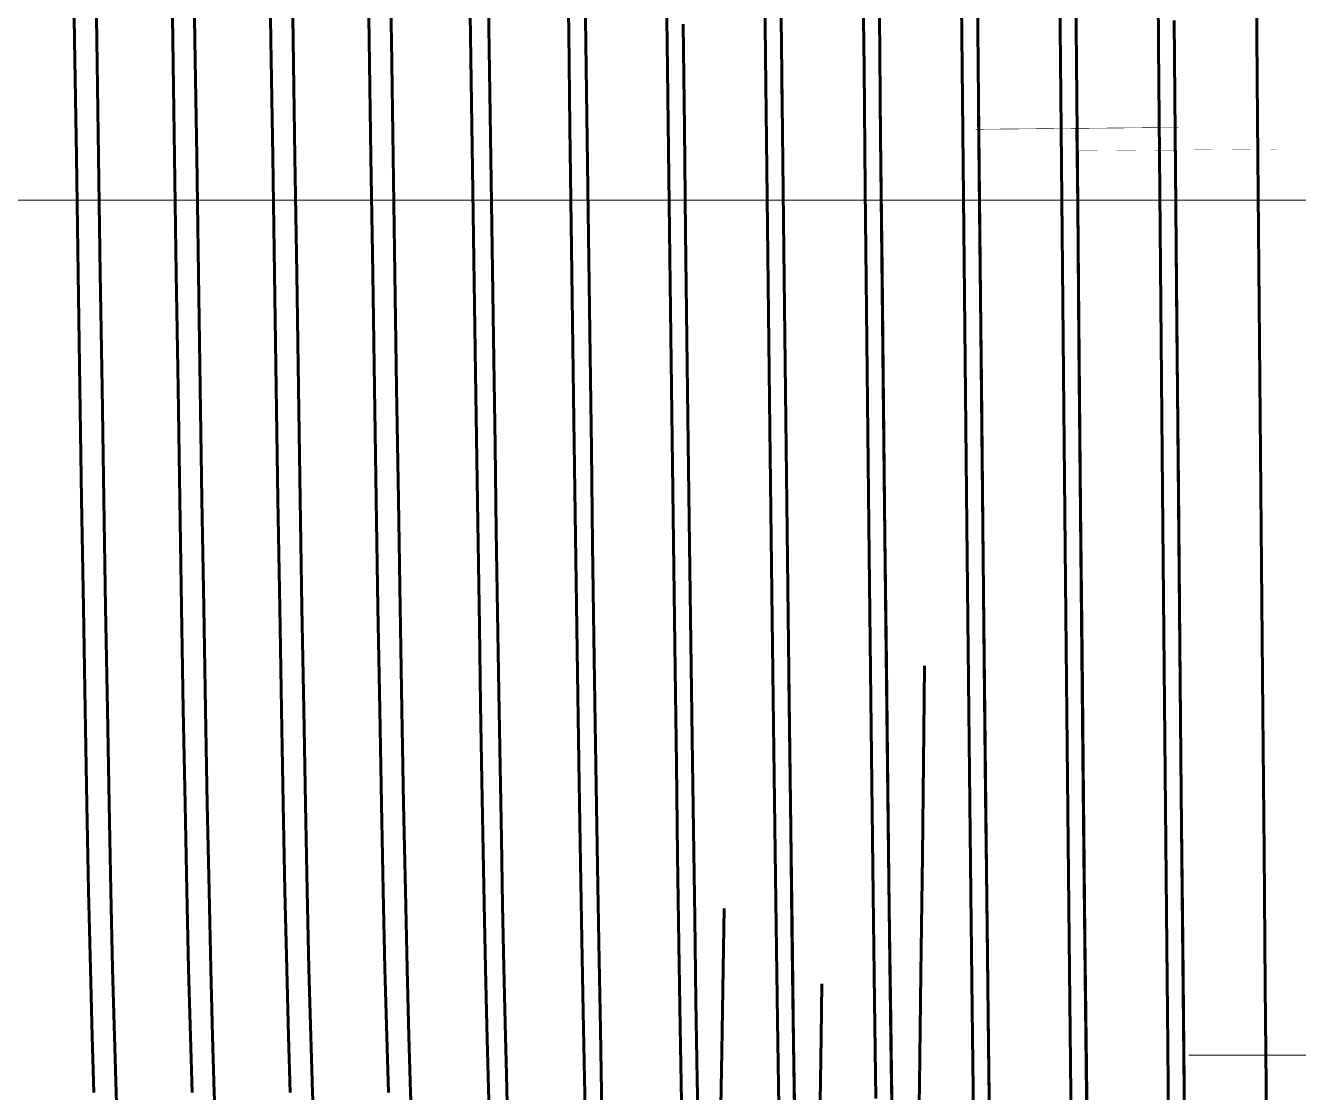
# Model space of a CAD drawing. Header units: millimetres. Extents: x 0 to 1680, y 0 to 594.
# Drawn here: x 55.865 to 59.633, y 502.569 to 505.728 of the extents above; entities that cross this region are included whole.
import ezdxf

# ---------------------------------------------------------------- set-up
doc = ezdxf.new("R2010")
doc.units = ezdxf.units.MM
doc.linetypes.add('K5LT_AXLED', pattern=[19.5, 15, -1.5, 1.5, -1.5])
doc.linetypes.add('K5LT_BASIC', pattern=[0])
doc.layers.add('Системный слой', color=7, linetype='Continuous')

# ---------------------------------------------------------------- blocks, each defined once
blk = doc.blocks.new('U176')
at = {"layer": 'Системный слой', "color": 5, "linetype": 'K5LT_BASIC', "lineweight": 60, "true_color": 0x0000ff}
for p, q in [((59.50768417162971, 505.9018389845842), (59.51165622157032, 505.4488742213625)), ((59.51165622157032, 505.4488742213625), (59.51548887698289, 505.0110271646074)), ((59.51548887698289, 505.0110271646074), (59.51934771937312, 504.5724193795231)), ((59.51934771937312, 504.5724193795231), (59.52329107072146, 504.1297980480122)), ((59.52329107072117, 504.1297980480122), (59.52726285579419, 503.6928057030084)), ((59.52726285579419, 503.6928057030084), (59.53109548034271, 503.282637426455)), ((59.53109548034271, 503.282637426455), (59.53495441435078, 502.8838808700104)), ((59.53495441435106, 502.8838808700104), (59.53889736761656, 502.4941064727316))]:
    blk.add_line(p, q, dxfattribs=at)
blk = doc.blocks.new('U177')
at = {"layer": 'Системный слой', "color": 5, "linetype": 'K5LT_BASIC', "lineweight": 60, "true_color": 0x0000ff}
for p, q in [((57.46905921401421, 505.9983460978538), (57.47300481740831, 505.7092014528753)), ((57.47300481740774, 505.7092014528753), (57.47682468994651, 505.4260678400096)), ((57.47682468994651, 505.4260678400087), (57.4806672202937, 505.1400623677998)), ((57.4806672202937, 505.140062367801), (57.48458672357228, 504.8489893648311)), ((57.48458672357253, 504.8489893648311), (57.4885319412324, 504.5590221526252)), ((57.48853194123211, 504.5590221526252), (57.49235149530713, 504.2829010189762)), ((57.49235149530713, 504.2829010189762), (57.49619468354038, 504.0118356948271)), ((57.49619468354038, 504.0118356948271), (57.50011521667491, 503.7440820716376)), ((57.50011521667466, 503.7440820716376), (57.50405991265325, 503.4856410164548)), ((57.50405991265296, 503.4856410164548), (57.50788275622745, 503.2475187438231)), ((57.5078827562277, 503.2475187438231), (57.5117263360579, 503.0219002396532)), ((57.5117263360579, 503.0219002396532), (57.51565029060046, 502.8076688690317)), ((57.51565029060046, 502.8076688690317), (57.51959632919051, 502.6100337856603)), ((57.51959632918997, 502.6100337856603), (57.52341762035655, 502.4372031885921))]:
    blk.add_line(p, q, dxfattribs=at)
blk = doc.blocks.new('U178')
at = {"layer": 'Системный слой', "color": 5, "linetype": 'K5LT_BASIC', "lineweight": 60, "true_color": 0x0000ff}
for p, q in [((57.76062522178972, 505.9824391562408), (57.76446905167185, 505.6755251892887)), ((57.76446905167185, 505.6755251892887), (57.76839298895047, 505.3592750698569)), ((57.76839298895018, 505.3592750698569), (57.77234078909839, 505.0402364766971)), ((57.77234078909868, 505.0402364766983), (57.77616136400218, 504.7328570885061)), ((57.77616136400218, 504.7328570885061), (57.78000541308828, 504.4272162941281)), ((57.78000541308802, 504.4272162941281), (57.78392659177507, 504.1211651136259)), ((57.78392659177507, 504.1211651136259), (57.78787392854619, 503.8214057987236)), ((57.78787392854673, 503.8214057987248), (57.79169486483224, 503.5410236781347)), ((57.79169486483195, 503.5410236781347), (57.79553936530181, 503.270798429048)), ((57.79553936530181, 503.2707984290469), (57.79946234491771, 503.0092167792388)), ((57.79946234491825, 503.0092167792388), (57.80340930326747, 502.7623692613543)), ((57.80340930326719, 502.7623692613543), (57.80723328177837, 502.5406737952726))]:
    blk.add_line(p, q, dxfattribs=at)
blk = doc.blocks.new('U179')
at = {"layer": 'Системный слой', "color": 5, "linetype": 'K5LT_BASIC', "lineweight": 60, "true_color": 0x0000ff}
for p, q in [((58.05204497744535, 505.9676356789507), (58.05586615926686, 505.6375744050235)), ((58.05586615926686, 505.6375744050235), (58.05971164671726, 505.3028656479914)), ((58.05971164671726, 505.3028656479914), (58.06363498807775, 504.9608718629042)), ((58.06363498807775, 504.9608718629042), (58.06758351770148, 504.6188010911881)), ((58.06758351770122, 504.6188010911881), (58.07140782110173, 504.2918579562411)), ((58.07140782110173, 504.2918579562411), (58.07525385080643, 503.9695635465796)), ((58.07525385080669, 503.9695635465796), (58.07907135904304, 503.6585351902934)), ((58.07907135904304, 503.6585351902922), (58.08290969130746, 503.356620920905)), ((58.08290969130746, 503.356620920905), (58.08682844120875, 503.0619992450056)), ((58.08682844120875, 503.0619992450065), (58.09077065525832, 502.7814648136455)), ((58.09077065525861, 502.7814648136455), (58.09459252045133, 502.5267012292575))]:
    blk.add_line(p, q, dxfattribs=at)
blk = doc.blocks.new('U180')
at = {"layer": 'Системный слой', "color": 5, "linetype": 'K5LT_BASIC', "lineweight": 60, "true_color": 0x0000ff}
for p, q in [((58.34330146518559, 505.9583928558766), (58.34714833113901, 505.6011368339002)), ((58.34714833113875, 505.6011368339002), (58.35096700779386, 505.2442203713081)), ((58.3509670077944, 505.2442203713069), (58.35480694274909, 504.8851759823629)), ((58.35480694274855, 504.885175982364), (58.3587270702609, 504.5213076703521)), ((58.3587270702609, 504.5213076703521), (58.36267179828909, 504.160396663744)), ((58.36267179828909, 504.160396663744), (58.36649389840321, 503.8181806080775)), ((58.36649389840321, 503.8181806080786), (58.37034011866035, 503.4837851119159)), ((58.37034011866061, 503.4837851119159), (58.37426420179497, 503.155104828913)), ((58.37426420179497, 503.155104828912), (58.37821495901505, 502.8396065600098)), ((58.37821495901505, 502.8396065600098), (58.3820375874401, 502.5510168556227))]:
    blk.add_line(p, q, dxfattribs=at)
blk = doc.blocks.new('U181')
at = {"layer": 'Системный слой', "color": 5, "linetype": 'K5LT_BASIC', "lineweight": 60, "true_color": 0x0000ff}
for p, q in [((58.63605727294589, 505.7932215256646), (58.63988062357311, 505.4122642894185)), ((58.63988062357282, 505.4122642894197), (58.64372747042498, 505.027849111282)), ((58.64372747042498, 505.027849111282), (58.64765311206727, 504.6370333493214)), ((58.64765311206727, 504.6370333493205), (58.65160541368576, 504.248144070252)), ((58.65160541368522, 504.2481440702509), (58.65542800596847, 503.8787675680171)), ((58.65542800596876, 503.8787675680171), (58.65927531708064, 503.5165991311762)), ((58.65927531708064, 503.5165991311762), (58.66320117586474, 503.159322471337)), ((58.66320117586446, 503.1593224713358), (58.66715274791821, 502.8149854134049)), ((58.66715274791795, 502.814985413406), (58.67097836257716, 502.4986272320655))]:
    blk.add_line(p, q, dxfattribs=at)
blk = doc.blocks.new('U182')
at = {"layer": 'Системный слой', "color": 5, "linetype": 'K5LT_BASIC', "lineweight": 60, "true_color": 0x0000ff}
for p, q in [((58.92669645615905, 505.8247489962237), (58.93052030876541, 505.4194166330815)), ((58.93052030876541, 505.4194166330815), (58.93436791996965, 505.0104077789701)), ((58.93436791996965, 505.0104077789701), (58.93829454391971, 504.5945900430042)), ((58.93829454391971, 504.5945900430052), (58.94224804836392, 504.180826800417)), ((58.94224804836367, 504.180826800417), (58.94607121973712, 503.7879147988738)), ((58.94607121973741, 503.7879147988738), (58.9499192553273, 503.4026769684942)), ((58.9499192553273, 503.4026769684942), (58.9538461614261, 503.0226491203259)), ((58.9538461614261, 503.0226491203259), (58.95779893531733, 502.6563960143726)), ((58.95779893531733, 502.6563960143715), (58.96162511724668, 502.3199889884149))]:
    blk.add_line(p, q, dxfattribs=at)
blk = doc.blocks.new('U183')
at = {"layer": 'Системный слой', "color": 5, "linetype": 'K5LT_BASIC', "lineweight": 60, "true_color": 0x0000ff}
for p, q in [((59.2151966403332, 506.0956330989538), (59.21902013940934, 505.667908064629)), ((59.21902013940934, 505.66790806463), (59.22286875235304, 505.2346462337928)), ((59.22286875235304, 505.2346462337916), (59.22679613994359, 504.7924495604384)), ((59.22679613994359, 504.7924495604384), (59.23074999339067, 504.3506732908031)), ((59.23074999339067, 504.3506732908043), (59.23457610815376, 503.9293559775504)), ((59.23457610815376, 503.9293559775504), (59.23842527634505, 503.5145423181166)), ((59.23842527634505, 503.5145423181157), (59.24235601527232, 503.1034909948496)), ((59.24235601527261, 503.1034909948496), (59.24631093023316, 502.7054224835608)), ((59.24631093023316, 502.7054224835608), (59.25013718779718, 502.3381646773196))]:
    blk.add_line(p, q, dxfattribs=at)
blk = doc.blocks.new('U185')
at = {"layer": 'Системный слой', "color": 5, "linetype": 'K5LT_BASIC', "lineweight": 60, "true_color": 0x0000ff}
for p, q in [((57.2360447254531, 505.7866219605498), (57.23979118749673, 505.5286419844449)), ((57.23979118749673, 505.5286419844449), (57.2435330155059, 505.2690528095893)), ((57.2435330155059, 505.2690528095893), (57.24737804618516, 505.0022179159384)), ((57.24737804618516, 505.0022179159384), (57.2512182989968, 504.7374604651927)), ((57.2512182989968, 504.7374604651927), (57.25496421682081, 504.4827409730578)), ((57.25496421682081, 504.4827409730578), (57.25873207719803, 504.2318462576231)), ((57.25873207719803, 504.2318462576231), (57.26246912006872, 503.9899190704855)), ((57.26246912006872, 503.9899190704855), (57.26622865634789, 503.7552822842772)), ((57.26622865634789, 503.7552822842772), (57.26995733915254, 503.532707751621)), ((57.26995733915308, 503.532707751621), (57.27370817384244, 503.3206715982292)), ((57.27370817384244, 503.3206715982292), (57.27742902336593, 503.1234428947262)), ((57.27742902336567, 503.1234428947262), (57.28117077234509, 502.9396837045174)), ((57.28117077234481, 502.9396837045174), (57.28488375574796, 502.7730700402067)), ((57.28488375574824, 502.7730700402067), (57.28861678134734, 502.6224573743443)), ((57.28861678134734, 502.6224573743443), (57.29233397914385, 502.4904625935442))]:
    blk.add_line(p, q, dxfattribs=at)
blk = doc.blocks.new('U187')
at = {"layer": 'Системный слой', "color": 5, "linetype": 'K5LT_BASIC', "lineweight": 60, "true_color": 0x0000ff}
for p, q in [((57.8154356283664, 505.4236215320188), (57.8116330142492, 505.7315307759466)), ((57.81920878556457, 505.1169058140783), (57.8154356283664, 505.4236215320188)), ((57.82311227695871, 504.8005688679621), (57.819208785564, 505.1169058140783)), ((57.82698398935906, 504.4899826444537), (57.82311227695899, 504.8005688679621)), ((57.83077189972727, 504.1913373247564), (57.82698398935935, 504.4899826444537)), ((57.83453074341023, 503.902075765855), (57.83077189972673, 504.1913373247564)), ((57.83835927392181, 503.6167614911276), (57.83453074341023, 503.902075765855)), ((57.84215802601764, 503.3448845165651), (57.83835927392209, 503.6167614911276)), ((57.8459791419217, 503.084587944154), (57.84215802601764, 503.3448845165651)), ((57.84977074669177, 502.8411683713848), (57.84597914192145, 503.084587944154)), ((57.9327958090428, 503.1132156794911), (57.9301344942304, 502.9351784388782)), ((57.9301344942304, 502.9351784388782), (57.92620542247323, 502.6902051552192)), ((57.85369426850329, 502.6066381420283), (57.84977074669177, 502.8411683713848)), ((57.92620542247323, 502.6902051552192), (57.92240863484011, 502.4721857616796)), ((57.85758592286791, 502.3931859475376), (57.85369426850329, 502.6066381420271))]:
    blk.add_line(p, q, dxfattribs=at)
blk = doc.blocks.new('U188')
at = {"layer": 'Системный слой', "color": 5, "linetype": 'K5LT_BASIC', "lineweight": 60, "true_color": 0x0000ff}
for p, q in [((57.52495955114071, 505.6028980146812), (57.52118978190481, 505.8841197709721)), ((57.52875091992908, 505.3176165376599), (57.52495955114046, 505.6028980146812)), ((57.53251270616428, 505.0341051537923), (57.52875091992908, 505.3176165376599)), ((57.53629630106269, 504.7504237803173), (57.53251270616428, 505.0341051537935)), ((57.54005007132318, 504.4723455509302), (57.53629630106269, 504.7504237803162)), ((57.54393373797637, 504.1902260662898), (57.54005007132344, 504.4723455509302)), ((57.54778516305132, 503.9179970020189), (57.54393373797609, 504.1902260662898)), ((57.55155295075429, 503.6608957184635), (57.54778516305132, 503.9179970020189)), ((57.55529132721739, 503.4165037940129), (57.551552950754, 503.6608957184635)), ((57.55909421940586, 503.1805955045716), (57.55529132721767, 503.4165037940129)), ((57.56286731526114, 502.9607954680284), (57.55909421940558, 503.1805955045716)), ((57.56666213178386, 502.75560295435), (57.56286731526114, 502.9607954680296)), ((57.57042758584439, 502.5691816967055), (57.56666213178386, 502.75560295435)), ((57.57432332386134, 502.3956641687878), (57.57042758584439, 502.5691816967055))]:
    blk.add_line(p, q, dxfattribs=at)
blk = doc.blocks.new('U189')
at = {"layer": 'Системный слой', "color": 5, "linetype": 'K5LT_BASIC', "lineweight": 60, "true_color": 0x0000ff}
for p, q in [((58.129208015118, 503.4179551151731), (58.12449076103428, 503.7932139318009)), ((58.13399768682493, 503.0566635681976), (58.129208015118, 503.4179551151742)), ((58.1387873585324, 502.7190505954495), (58.13399768682493, 503.0566635681976)), ((58.22239710717975, 502.890713415796), (58.22021177755349, 502.7336739481748)), ((58.14357703023879, 502.4087608891732), (58.1387873585324, 502.7190505954495)), ((58.22021177755349, 502.7336739481748), (58.21542210584656, 502.4181177334494)), ((58.14836670194626, 502.1292192858455), (58.14357703023825, 502.4087608891732)), ((58.21542210584656, 502.4181177334494), (58.21063243413963, 502.1345532769883)), ((58.15315637365319, 501.8834627802921), (58.14836670194626, 502.1292192858455)), ((58.21063243413909, 502.1345532769883), (58.20584276243216, 501.8858969708974)), ((58.15794604536066, 501.6742344327599), (58.15315637365319, 501.8834627802933)), ((58.20584276243216, 501.8858969708974), (58.20105309072468, 501.6747835240433)), ((58.16273571706813, 501.5038376407829), (58.15794604536066, 501.6742344327599)), ((58.20105309072468, 501.6747835240433), (58.19626341901801, 501.5033388479767)), ((58.16752538877506, 501.3742062660565), (58.16273571706813, 501.5038376407829)), ((58.19626341901829, 501.5033388479756), (58.19147374731082, 501.3733576430222)), ((58.17231506048199, 501.2868140227686), (58.16752538877506, 501.3742062660565)), ((58.19147374731028, 501.3733576430222), (58.18668407560335, 501.2860953654324)), ((58.17710473218949, 501.2426941087906), (58.17231506048199, 501.2868140227674)), ((58.18668407560335, 501.2860953654324), (58.18189440389585, 501.2424271507964)), ((58.18189440389642, 501.2424271507964), (58.17710473218975, 501.2426941087906))]:
    blk.add_line(p, q, dxfattribs=at)
blk = doc.blocks.new('U190')
at = {"layer": 'Системный слой', "color": 5, "linetype": 'K5LT_BASIC', "lineweight": 60, "true_color": 0x0000ff}
for p, q in [((59.26924514102419, 505.2966894864317), (59.26528856851962, 505.7419632897615)), ((59.27311384709728, 504.8608984523173), (59.26924514102447, 505.2966894864317)), ((59.27695295028286, 504.431094901493), (59.27311384709699, 504.8608984523173)), ((59.28094096143423, 503.9906229432797), (59.27695295028315, 504.431094901493)), ((59.28489641964578, 503.5629426193873), (59.28094096143448, 503.9906229432797)), ((59.28876452554567, 503.1566422594883), (59.28489641964578, 503.5629426193873)), ((59.29260269049072, 502.7679436726471), (59.28876452554567, 503.1566422594894)), ((59.2965810312281, 502.3831741476233), (59.29260269049072, 502.7679436726471))]:
    blk.add_line(p, q, dxfattribs=at)
blk = doc.blocks.new('U191')
at = {"layer": 'Системный слой', "color": 5, "linetype": 'K5LT_BASIC', "lineweight": 60, "true_color": 0x0000ff}
for p, q in [((58.97560683358722, 505.6186107999363), (58.97161618032385, 506.039923505062)), ((58.97956504695603, 505.1979964285995), (58.97560683358722, 505.6186107999363)), ((58.98343504965931, 504.7870451087356), (58.97956504695603, 505.1979964285995)), ((58.98727535533371, 504.3824267343198), (58.98343504965931, 504.7870451087356)), ((58.99126433863739, 503.9684864439755), (58.98727535533371, 504.3824267343198)), ((58.99522075057419, 503.5673087804259), (58.99126433863739, 503.9684864439755)), ((58.9990894284544, 503.1869334609364), (58.99522075057394, 503.5673087804271)), ((59.00292810852741, 502.8237677263587), (58.9990894284544, 503.1869334609364)), ((59.00691770075727, 502.4641347503953), (59.00292810852741, 502.8237677263578))]:
    blk.add_line(p, q, dxfattribs=at)
blk = doc.blocks.new('U192')
at = {"layer": 'Системный слой', "color": 5, "linetype": 'K5LT_BASIC', "lineweight": 60, "true_color": 0x0000ff}
for p, q in [((58.6859278255927, 505.5072858095498), (58.68205670825455, 505.8923421125667)), ((58.68976892371165, 505.1234071530985), (58.6859278255927, 505.5072858095498)), ((58.69376036239564, 504.7254145278644), (58.68976892371165, 505.1234071530985)), ((58.6977190954959, 504.3345170542279), (58.69376036239564, 504.7254145278644)), ((58.70158946286926, 503.9587759933456), (58.6977190954959, 504.3345170542279)), ((58.70542988253101, 503.5948632085042), (58.70158946286926, 503.9587759933456)), ((58.70941990757208, 503.228911881575), (58.70542988253101, 503.5948632085042)), ((58.71337710928609, 502.8808336244392), (58.70941990757183, 503.228911881575)), ((58.71724633661478, 502.5573163229146), (58.71337710928609, 502.8808336244392))]:
    blk.add_line(p, q, dxfattribs=at)
blk = doc.blocks.new('U193')
at = {"layer": 'Системный слой', "color": 5, "linetype": 'K5LT_BASIC', "lineweight": 60, "true_color": 0x0000ff}
for p, q in [((58.39634846973229, 505.3989815634291), (58.39247748223286, 505.7601389706565)), ((58.40018909764885, 505.0395863070635), (58.39634846973203, 505.3989815634291)), ((58.40418280722179, 504.6674003221997), (58.4001890976491, 505.0395863070623)), ((58.40814341149462, 504.3025605564635), (58.4041828072215, 504.6674003222008)), ((58.4120153517807, 503.9525581362618), (58.40814341149462, 504.3025605564635)), ((58.41585706226149, 503.6142667008326), (58.4120153517807, 503.9525581362607)), ((58.4198486298298, 503.2747816565036), (58.41585706226178, 503.6142667008326)), ((58.42380719743005, 502.9526529448585), (58.41984862982952, 503.2747816565036)), ((58.42767735605966, 502.6540497845745), (58.42380719743031, 502.9526529448585)), ((58.4315172399748, 502.3758175340661), (58.42767735605992, 502.6540497845745))]:
    blk.add_line(p, q, dxfattribs=at)
blk = doc.blocks.new('U194')
at = {"layer": 'Системный слой', "color": 5, "linetype": 'K5LT_BASIC', "lineweight": 60, "true_color": 0x0000ff}
for p, q in [((58.10254937530817, 505.6715647274225), (58.09870914545863, 506.0028276042647)), ((58.10654385277365, 505.3239189481164), (58.10254937530817, 505.6715647274225)), ((58.11050482828949, 504.9786010058806), (58.10654385277311, 505.3239189481174)), ((58.11437698335476, 504.642898591406), (58.11050482828978, 504.9786010058806)), ((58.11821850751448, 504.3140279492811), (58.11437698335476, 504.6428985914072)), ((58.12221333036186, 503.9788933449763), (58.11821850751448, 504.31402794928)), ((58.12617471474212, 503.6559208233148), (58.12221333036157, 503.9788933449775)), ((58.13004720993968, 503.3515034489469), (58.1261747147424, 503.6559208233148)), ((58.13388915985914, 503.062666122956), (58.13004720993939, 503.3515034489469)), ((58.13788196641897, 502.7785954892854), (58.13388915985914, 503.062666122956)), ((58.14184145039425, 502.5151677785834), (58.13788196641926, 502.7785954892854))]:
    blk.add_line(p, q, dxfattribs=at)
blk = doc.blocks.new('U200')
at = {"layer": 'Системный слой', "color": 5, "linetype": 'K5LT_BASIC', "lineweight": 60, "true_color": 0x0000ff}
for p, q in [((56.0053732105568, 506.0233460269956), (56.01051368554971, 505.6844673007272)), ((56.01051368554971, 505.6844673007272), (56.01575267484239, 505.3390941550806)), ((56.01575267484267, 505.3390941550797), (56.02099166413535, 504.9937210094331)), ((56.02099166413507, 504.9937210094331), (56.02613213912798, 504.6548422831647)), ((56.02613213912855, 504.6548422831647), (56.03127261412172, 504.3245142302983)), ((56.03127261412146, 504.3245142302983), (56.03651160341414, 504.0049016572932)), ((56.03651160341386, 504.0049016572932), (56.04175059270653, 503.7021733262231)), ((56.04175059270682, 503.7021733262231), (56.04689106769973, 503.4218630143646)), ((56.04689106769973, 503.4218630143646), (56.05203154269265, 503.165511156978)), ((56.05203154269265, 503.165511156978), (56.05727053198532, 502.9349623464907)), ((56.05727053198561, 502.9349623464907), (56.06250952127829, 502.7348378886852)), ((56.062509521278, 502.7348378886852), (56.06764999627092, 502.5686148862806))]:
    blk.add_line(p, q, dxfattribs=at)
blk = doc.blocks.new('U201')
at = {"layer": 'Системный слой', "color": 5, "linetype": 'K5LT_BASIC', "lineweight": 60, "true_color": 0x0000ff}
for p, q in [((56.2959982105568, 506.0233460269956), (56.30113868554972, 505.6844673007272)), ((56.30113868554972, 505.6844673007272), (56.30637767484239, 505.3390941550806)), ((56.30637767484268, 505.3390941550797), (56.31161666413536, 504.9937210094331)), ((56.31161666413507, 504.9937210094331), (56.31675713912799, 504.6548422831647)), ((56.31675713912853, 504.6548422831647), (56.32189761412172, 504.3245142302983)), ((56.32189761412144, 504.3245142302983), (56.32713660341415, 504.0049016572932)), ((56.32713660341386, 504.0049016572932), (56.33237559270654, 503.7021733262231)), ((56.33237559270682, 503.7021733262231), (56.33751606769974, 503.4218630143646)), ((56.33751606769974, 503.4218630143646), (56.34265654269265, 503.165511156978)), ((56.34265654269265, 503.165511156978), (56.34789553198533, 502.9349623464907)), ((56.34789553198561, 502.9349623464907), (56.35313452127829, 502.7348378886852)), ((56.35313452127801, 502.7348378886852), (56.35827499627092, 502.5686148862806))]:
    blk.add_line(p, q, dxfattribs=at)
blk = doc.blocks.new('U202')
at = {"layer": 'Системный слой', "color": 5, "linetype": 'K5LT_BASIC', "lineweight": 60, "true_color": 0x0000ff}
for p, q in [((56.58662321055681, 506.0233460269956), (56.59176368554972, 505.6844673007272)), ((56.59176368554972, 505.6844673007272), (56.5970026748424, 505.3390941550806)), ((56.59700267484266, 505.3390941550797), (56.60224166413536, 504.9937210094331)), ((56.60224166413508, 504.9937210094331), (56.60738213912799, 504.6548422831647)), ((56.60738213912853, 504.6548422831647), (56.61252261412173, 504.3245142302983)), ((56.61252261412145, 504.3245142302983), (56.61776160341412, 504.0049016572932)), ((56.61776160341387, 504.0049016572932), (56.62300059270655, 503.7021733262231)), ((56.62300059270683, 503.7021733262231), (56.62814106769974, 503.4218630143646)), ((56.62814106769974, 503.4218630143646), (56.63328154269266, 503.165511156978)), ((56.63328154269266, 503.165511156978), (56.63852053198534, 502.9349623464907)), ((56.63852053198559, 502.9349623464907), (56.6437595212783, 502.7348378886852)), ((56.64375952127801, 502.7348378886852), (56.64889999627093, 502.5686148862806))]:
    blk.add_line(p, q, dxfattribs=at)
blk = doc.blocks.new('U203')
at = {"layer": 'Системный слой', "color": 5, "linetype": 'K5LT_BASIC', "lineweight": 60, "true_color": 0x0000ff}
for p, q in [((56.87724821055679, 506.0233460269956), (56.8823886855497, 505.6844673007272)), ((56.8823886855497, 505.6844673007272), (56.88762767484241, 505.3390941550806)), ((56.88762767484266, 505.3390941550797), (56.89286666413534, 504.9937210094331)), ((56.89286666413508, 504.9937210094331), (56.898007139128, 504.6548422831647)), ((56.89800713912854, 504.6548422831647), (56.90314761412174, 504.3245142302983)), ((56.90314761412145, 504.3245142302983), (56.90838660341413, 504.0049016572932)), ((56.90838660341387, 504.0049016572932), (56.91362559270655, 503.7021733262231)), ((56.91362559270681, 503.7021733262231), (56.91876606769972, 503.4218630143646)), ((56.91876606769972, 503.4218630143646), (56.92390654269263, 503.165511156978)), ((56.92390654269263, 503.165511156978), (56.92914553198534, 502.9349623464907)), ((56.9291455319856, 502.9349623464907), (56.93438452127828, 502.7348378886852)), ((56.93438452127802, 502.7348378886852), (56.93952499627093, 502.5686148862806))]:
    blk.add_line(p, q, dxfattribs=at)
blk = doc.blocks.new('U205')
at = {"layer": 'Системный слой', "color": 5, "linetype": 'K5LT_BASIC', "lineweight": 60, "true_color": 0x0000ff}
for p, q in [((56.95860218858806, 504.9937534251558), (56.95337407861169, 505.3383770184651)), ((56.96374266358151, 504.6549065050622), (56.9586021885886, 504.9937534251558)), ((56.96888313857443, 504.3246094558299), (56.96374266358151, 504.6549065050622)), ((56.97412212786685, 504.0050268807363), (56.96888313857414, 504.3246094558308)), ((56.97936111715978, 503.7023269628696), (56.9741221278671, 504.0050268807363)), ((56.9845015921527, 503.4220429601244), (56.97936111715978, 503.7023269628696)), ((56.98964206714561, 503.1657151631807), (56.9845015921527, 503.4220429601244)), ((56.99488105643857, 502.9351879913372), (56.98964206714589, 503.1657151631807)), ((57.00012004573099, 502.7350823166323), (56.99488105643832, 502.9351879913361)), ((57.00526052072391, 502.5688749154369), (57.00012004573099, 502.7350823166323)), ((57.01040099571736, 502.437285234621), (57.00526052072445, 502.5688749154369)), ((57.01563998500978, 502.3414721996419), (57.01040099571708, 502.4372852346221)), ((57.02087897430272, 502.2835941511098), (57.01563998501004, 502.3414721996419)), ((57.02601944929563, 502.2643827656711), (57.02087897430272, 502.2835941511098)), ((57.02759980690834, 502.2702890018202), (57.02601944929563, 502.2643827656711))]:
    blk.add_line(p, q, dxfattribs=at)
blk = doc.blocks.new('U206')
at = {"layer": 'Системный слой', "color": 5, "linetype": 'K5LT_BASIC', "lineweight": 60, "true_color": 0x0000ff}
for p, q in [((56.66797718858805, 504.9937534251558), (56.66274715365989, 505.3385039063378)), ((56.67311766358151, 504.6549065050622), (56.66797718858859, 504.9937534251558)), ((56.67825813857442, 504.3246094558299), (56.67311766358151, 504.6549065050622)), ((56.68349712786684, 504.0050268807363), (56.67825813857417, 504.3246094558308)), ((56.68873611715981, 503.7023269628696), (56.6834971278671, 504.0050268807363)), ((56.69387659215272, 503.4220429601244), (56.68873611715981, 503.7023269628696)), ((56.69901706714563, 503.1657151631807), (56.69387659215272, 503.4220429601244)), ((56.70425605643857, 502.9351879913372), (56.69901706714589, 503.1657151631807)), ((56.70949504573099, 502.7350823166323), (56.70425605643831, 502.9351879913361)), ((56.7146355207239, 502.5688749154369), (56.70949504573099, 502.7350823166323)), ((56.71977599571736, 502.437285234621), (56.71463552072444, 502.5688749154369)), ((56.72501498500978, 502.3414721996419), (56.7197759957171, 502.4372852346221)), ((56.73025397430274, 502.2835941511098), (56.72501498501003, 502.3414721996419)), ((56.73539444929565, 502.2643827656711), (56.73025397430274, 502.2835941511098)), ((56.73697480690834, 502.2702890018202), (56.73539444929565, 502.2643827656711))]:
    blk.add_line(p, q, dxfattribs=at)
blk = doc.blocks.new('U207')
at = {"layer": 'Системный слой', "color": 5, "linetype": 'K5LT_BASIC', "lineweight": 60, "true_color": 0x0000ff}
for p, q in [((56.37211319929565, 505.3390941550797), (56.37210667842763, 505.3395239939521)), ((56.37735218858805, 504.9937534251558), (56.37211319929537, 505.3390941550797)), ((56.3824926635815, 504.6549065050622), (56.37735218858859, 504.9937534251558)), ((56.38763313857442, 504.3246094558299), (56.3824926635815, 504.6549065050622)), ((56.39287212786684, 504.0050268807363), (56.38763313857416, 504.3246094558308)), ((56.3981111171598, 503.7023269628696), (56.39287212786712, 504.0050268807363)), ((56.40325159215271, 503.4220429601244), (56.3981111171598, 503.7023269628696)), ((56.40839206714563, 503.1657151631807), (56.40325159215271, 503.4220429601244)), ((56.41363105643859, 502.9351879913372), (56.40839206714588, 503.1657151631807)), ((56.41887004573098, 502.7350823166323), (56.41363105643831, 502.9351879913361)), ((56.4240105207239, 502.5688749154369), (56.41887004573098, 502.7350823166323)), ((56.42915099571735, 502.437285234621), (56.42401052072444, 502.5688749154369)), ((56.43438998500977, 502.3414721996419), (56.42915099571709, 502.4372852346221)), ((56.43962897430274, 502.2835941511098), (56.43438998501006, 502.3414721996419)), ((56.44476944929565, 502.2643827656711), (56.43962897430274, 502.2835941511098)), ((56.44634980690833, 502.2702890018202), (56.44476944929565, 502.2643827656711))]:
    blk.add_line(p, q, dxfattribs=at)
blk = doc.blocks.new('U208')
at = {"layer": 'Системный слой', "color": 5, "linetype": 'K5LT_BASIC', "lineweight": 60, "true_color": 0x0000ff}
for p, q in [((56.08148819929565, 505.3390941550797), (56.0814797316695, 505.3396523192614)), ((56.08672718858804, 504.9937534251558), (56.08148819929536, 505.3390941550797)), ((56.09186766358152, 504.6549065050622), (56.08672718858861, 504.9937534251558)), ((56.09700813857444, 504.3246094558299), (56.09186766358152, 504.6549065050622)), ((56.10224712786683, 504.0050268807363), (56.09700813857415, 504.3246094558308)), ((56.10748611715979, 503.7023269628696), (56.10224712786712, 504.0050268807363)), ((56.11262659215271, 503.4220429601244), (56.10748611715979, 503.7023269628696)), ((56.11776706714562, 503.1657151631807), (56.11262659215271, 503.4220429601244)), ((56.12300605643858, 502.9351879913372), (56.11776706714591, 503.1657151631807)), ((56.12824504573098, 502.7350823166323), (56.1230060564383, 502.9351879913361)), ((56.13338552072389, 502.5688749154369), (56.12824504573098, 502.7350823166323)), ((56.13852599571737, 502.437285234621), (56.13338552072446, 502.5688749154369)), ((56.14376498500977, 502.3414721996419), (56.13852599571709, 502.4372852346221)), ((56.14900397430273, 502.2835941511098), (56.14376498501005, 502.3414721996419)), ((56.15414444929564, 502.2643827656711), (56.14900397430273, 502.2835941511098)), ((56.15572480690832, 502.2702890018202), (56.15414444929564, 502.2643827656711))]:
    blk.add_line(p, q, dxfattribs=at)
blk = doc.blocks.new('U214')
at = {"layer": 'Системный слой', "color": 5, "linetype": 'K5LT_BASIC', "lineweight": 60, "true_color": 0x0000ff}
for p, q in [((57.1852417255858, 505.4989302291601), (57.18135450776907, 505.7608680272956)), ((57.18911358267059, 505.2373758274678), (57.1852417255858, 505.4989302291601)), ((57.19311575563177, 504.9663358434141), (57.18911358267059, 505.2373758274666)), ((57.19704315631796, 504.6996683814987), (57.19311575563205, 504.9663358434141)), ((57.20085671301302, 504.4428716399864), (57.19704315631796, 504.6996683814987)), ((57.20468661978728, 504.1936983319306), (57.20085671301302, 504.4428716399864)), ((57.20857168938335, 503.9499319826257), (57.20468661978728, 504.1936983319317)), ((57.21242374984038, 503.7171096376348), (57.20857168938335, 503.9499319826257)), ((57.21629256777041, 503.4922952979939), (57.21242374984038, 503.7171096376348)), ((57.22008416784638, 503.2815836573091), (57.21629256777041, 503.4922952979939)), ((57.22404917037119, 503.077642931069), (57.22008416784638, 503.2815836573091)), ((57.22801702688275, 502.8915281921309), (57.22404917037119, 503.0776429310679)), ((57.23190311885654, 502.7263874697655), (57.22801702688218, 502.891528192132)), ((57.23573833583987, 502.5801863439317), (57.23190311885654, 502.7263874697646)), ((57.23955958729829, 502.4515520124551), (57.23573833583987, 502.5801863439317))]:
    blk.add_line(p, q, dxfattribs=at)
blk = doc.blocks.new('U220')
at = {"layer": 'Системный слой', "color": 5, "linetype": 'K5LT_BASIC', "lineweight": 60, "true_color": 0x0000ff}
for p, q in [((56.07110873500977, 506.0233460269956), (56.07624921000269, 505.6844673007272)), ((56.07624921000269, 505.6844673007272), (56.08148819929536, 505.3390941550806)), ((56.08148819929565, 505.3390941550797), (56.08672718858833, 504.9937210094331)), ((56.08672718858804, 504.9937210094331), (56.09186766358096, 504.6548422831647)), ((56.09186766358152, 504.6548422831647), (56.09700813857469, 504.3245142302983)), ((56.09700813857444, 504.3245142302983), (56.10224712786712, 504.0049016572932)), ((56.10224712786683, 504.0049016572932), (56.10748611715951, 503.7021733262231)), ((56.10748611715979, 503.7021733262231), (56.11262659215271, 503.4218630143646)), ((56.11262659215271, 503.4218630143646), (56.11776706714562, 503.165511156978)), ((56.11776706714562, 503.165511156978), (56.1230060564383, 502.9349623464907)), ((56.12300605643858, 502.9349623464907), (56.12824504573126, 502.7348378886852)), ((56.12824504573098, 502.7348378886852), (56.13338552072389, 502.5686148862806))]:
    blk.add_line(p, q, dxfattribs=at)
blk = doc.blocks.new('U221')
at = {"layer": 'Системный слой', "color": 5, "linetype": 'K5LT_BASIC', "lineweight": 60, "true_color": 0x0000ff}
for p, q in [((56.36173373500978, 506.0233460269956), (56.36687421000269, 505.6844673007272)), ((56.36687421000269, 505.6844673007272), (56.37211319929537, 505.3390941550806)), ((56.37211319929565, 505.3390941550797), (56.37735218858833, 504.9937210094331)), ((56.37735218858805, 504.9937210094331), (56.38249266358096, 504.6548422831647)), ((56.3824926635815, 504.6548422831647), (56.3876331385747, 504.3245142302983)), ((56.38763313857442, 504.3245142302983), (56.39287212786712, 504.0049016572932)), ((56.39287212786684, 504.0049016572932), (56.39811111715952, 503.7021733262231)), ((56.3981111171598, 503.7021733262231), (56.40325159215271, 503.4218630143646)), ((56.40325159215271, 503.4218630143646), (56.40839206714563, 503.165511156978)), ((56.40839206714563, 503.165511156978), (56.41363105643831, 502.9349623464907)), ((56.41363105643859, 502.9349623464907), (56.41887004573127, 502.7348378886852)), ((56.41887004573098, 502.7348378886852), (56.4240105207239, 502.5686148862806))]:
    blk.add_line(p, q, dxfattribs=at)
blk = doc.blocks.new('U222')
at = {"layer": 'Системный слой', "color": 5, "linetype": 'K5LT_BASIC', "lineweight": 60, "true_color": 0x0000ff}
for p, q in [((56.65235873500978, 506.0233460269956), (56.6574992100027, 505.6844673007272)), ((56.6574992100027, 505.6844673007272), (56.66273819929538, 505.3390941550806)), ((56.66273819929563, 505.3390941550797), (56.66797718858834, 504.9937210094331)), ((56.66797718858805, 504.9937210094331), (56.67311766358097, 504.6548422831647)), ((56.67311766358151, 504.6548422831647), (56.67825813857471, 504.3245142302983)), ((56.67825813857442, 504.3245142302983), (56.6834971278671, 504.0049016572932)), ((56.68349712786684, 504.0049016572932), (56.68873611715952, 503.7021733262231)), ((56.68873611715981, 503.7021733262231), (56.69387659215272, 503.4218630143646)), ((56.69387659215272, 503.4218630143646), (56.69901706714563, 503.165511156978)), ((56.69901706714563, 503.165511156978), (56.70425605643831, 502.9349623464907)), ((56.70425605643857, 502.9349623464907), (56.70949504573127, 502.7348378886852)), ((56.70949504573099, 502.7348378886852), (56.7146355207239, 502.5686148862806))]:
    blk.add_line(p, q, dxfattribs=at)
blk = doc.blocks.new('U223')
at = {"layer": 'Системный слой', "color": 5, "linetype": 'K5LT_BASIC', "lineweight": 60, "true_color": 0x0000ff}
for p, q in [((56.94298373500976, 506.0233460269956), (56.94812421000267, 505.6844673007272)), ((56.94812421000267, 505.6844673007272), (56.95336319929538, 505.3390941550806)), ((56.95336319929564, 505.3390941550797), (56.95860218858832, 504.9937210094331)), ((56.95860218858806, 504.9937210094331), (56.96374266358097, 504.6548422831647)), ((56.96374266358151, 504.6548422831647), (56.96888313857471, 504.3245142302983)), ((56.96888313857443, 504.3245142302983), (56.9741221278671, 504.0049016572932)), ((56.97412212786685, 504.0049016572932), (56.97936111715953, 503.7021733262231)), ((56.97936111715978, 503.7021733262231), (56.9845015921527, 503.4218630143646)), ((56.9845015921527, 503.4218630143646), (56.98964206714561, 503.165511156978)), ((56.98964206714561, 503.165511156978), (56.99488105643832, 502.9349623464907)), ((56.99488105643857, 502.9349623464907), (57.00012004573125, 502.7348378886852)), ((57.00012004573099, 502.7348378886852), (57.00526052072391, 502.5686148862806))]:
    blk.add_line(p, q, dxfattribs=at)
blk = doc.blocks.new('U224')
at = {"layer": 'Системный слой', "color": 5, "linetype": 'K5LT_BASIC', "lineweight": 60, "true_color": 0x0000ff}
for p, q in [((59.26914988142042, 505.3080186498657), (59.2687095701566, 505.3569703802732)), ((59.27340736738196, 504.8341991818615), (59.26914988141988, 505.3080186498657)), ((59.27766485334405, 504.3639013489997), (59.27340736738222, 504.8341991818615)), ((59.28192233930611, 503.9011254376558), (59.27766485334431, 504.3639013489997)), ((59.28617982526765, 503.4497903651425), (59.28192233930585, 503.9011254376558)), ((59.29043731122974, 503.013760140142), (59.28617982526765, 503.4497903651425)), ((59.29469479719182, 502.5967311741676), (59.29043731122974, 503.013760140142)), ((59.29895228315388, 502.2022918197215), (59.29469479719182, 502.5967311741676))]:
    blk.add_line(p, q, dxfattribs=at)
blk = doc.blocks.new('U225')
at = {"layer": 'Системный слой', "color": 5, "linetype": 'K5LT_BASIC', "lineweight": 60, "true_color": 0x0000ff}
for p, q in [((58.97964083600991, 505.1921505418541), (58.97745880853344, 505.4217998708746)), ((58.98389832197253, 504.7445569808579), (58.97964083601045, 505.1921505418541)), ((58.98815580793351, 504.301247017949), (58.98389832197225, 504.7445569808579)), ((58.99241329389559, 503.8659917753307), (58.98815580793351, 504.301247017949)), ((58.99667077985768, 503.4424804409043), (58.99241329389588, 503.8659917753296)), ((59.00092826581977, 503.0343441987236), (58.99667077985768, 503.4424804409043)), ((59.00518575178182, 502.645039124453), (59.00092826581977, 503.0343441987236)), ((59.00944323774337, 502.2779320585287), (59.00518575178157, 502.645039124453))]:
    blk.add_line(p, q, dxfattribs=at)
blk = doc.blocks.new('U226')
at = {"layer": 'Системный слой', "color": 5, "linetype": 'K5LT_BASIC', "lineweight": 60, "true_color": 0x0000ff}
for p, q in [((58.69013179059993, 505.089820472512), (58.68625022583663, 505.4750679471028)), ((58.69438927656199, 504.6686187589371), (58.69013179059993, 505.089820472512)), ((58.69864676252354, 504.2523485789059), (58.69438927656145, 504.668618758936)), ((58.70290424848562, 503.8445466379526), (58.69864676252382, 504.252348578907)), ((58.70716173444771, 503.4486817165853), (58.70290424848562, 503.8445466379526)), ((58.71141922040923, 503.0681402750852), (58.70716173444742, 503.4486817165853)), ((58.71567670637131, 502.7061581396881), (58.71141922040923, 503.0681402750852)), ((58.7199341923334, 502.365862978666), (58.7156767063716, 502.7061581396881))]:
    blk.add_line(p, q, dxfattribs=at)
blk = doc.blocks.new('U227')
at = {"layer": 'Системный слой', "color": 5, "linetype": 'K5LT_BASIC', "lineweight": 60, "true_color": 0x0000ff}
for p, q in [((58.39636525922788, 505.3978712765211), (58.39520433850657, 505.505727314239)), ((58.40062274518939, 505.0010741058759), (58.39636525922788, 505.3978712765211)), ((58.40488023115148, 504.6063854314318), (58.40062274518939, 505.0010741058759)), ((58.40913771711357, 504.2171605096964), (58.40488023115148, 504.6063854314318)), ((58.41339520307565, 503.8367014178716), (58.40913771711357, 504.2171605096964)), ((58.41765268903717, 503.4682592227666), (58.41339520307508, 503.8367014178727)), ((58.52625873195637, 503.8321319348925), (58.52408983808536, 503.6373474541583)), ((58.52408983808536, 503.6373474541583), (58.51983235212356, 503.2701083201312)), ((58.42191017499925, 503.1149729514727), (58.41765268903771, 503.4682592227655)), ((58.51983235212327, 503.2701083201312), (58.51557486616147, 502.9210358694254)), ((58.42616766096134, 502.779869799225), (58.42191017499925, 503.1149729514727)), ((58.51557486616119, 502.9210358694254), (58.5113173801991, 502.5930855031497)), ((58.43042514692286, 502.4658279693749), (58.4261676609608, 502.779869799225)), ((58.51131738019967, 502.5930855031497), (58.50705989423784, 502.2889559568944)), ((58.43468263288548, 502.1755387880128), (58.43042514692343, 502.4658279693749)), ((58.50705989423759, 502.2889559568944), (58.50280240827522, 502.0112131585192)), ((58.43894011884703, 501.9115284475706), (58.43468263288548, 502.1755387880139)), ((58.5028024082755, 502.0112131585192), (58.4985449223137, 501.7621250604316)), ((58.44319760480911, 501.6760544578494), (58.43894011884731, 501.9115284475695)), ((58.49854492231341, 501.7621250604327), (58.4942874363519, 501.5437734930733)), ((58.44745509077063, 501.4712072477018), (58.44319760480857, 501.6760544578494)), ((58.4942874363519, 501.5437734930733), (58.49002995038981, 501.3579299536466)), ((58.45171257673272, 501.2987318896751), (58.44745509077063, 501.4712072477018)), ((58.49002995038981, 501.3579299536466), (58.48577246442773, 501.2061152767581)), ((58.4559700626948, 501.160208129143), (58.45171257673272, 501.2987318896762)), ((58.48577246442773, 501.2061152767581), (58.48151497846564, 501.0895535403449)), ((58.46022754865635, 501.0568129377903), (58.45597006269426, 501.160208129143)), ((58.48151497846564, 501.0895535403449), (58.47725749250412, 501.0091502632358)), ((58.46448503461841, 500.989551664961), (58.46022754865635, 501.0568129377903)), ((58.47725749250466, 501.0091502632367), (58.47300000654204, 500.965545621616)), ((58.46874252058049, 500.9590012256476), (58.46448503461869, 500.9895516649599)), ((58.47300000654204, 500.965545621616), (58.46874252058049, 500.9590012256485))]:
    blk.add_line(p, q, dxfattribs=at)
blk = doc.blocks.new('U160')
at = {"layer": 'Системный слой', "color": 5, "linetype": 'K5LT_BASIC', "lineweight": 60, "true_color": 0x0000ff}
for p, q in [((58.10447649934747, 505.5038440319433), (58.10401146061395, 505.5441770977477)), ((58.39509955048405, 505.5157458018621), (58.39511191954944, 505.5145938636642)), ((58.68625671022426, 505.4744516731685), (58.68627568495566, 505.47258045799))]:
    blk.add_line(p, q, dxfattribs=at)
at = {"layer": 'Системный слой', "color": 30, "linetype": 'K5LT_AXLED', "lineweight": 18, "true_color": 0xff8000}
blk.add_line((61.69777714277245, 505.210777942187), (51.94516018362106, 505.210777942187), dxfattribs=at)
at = {"layer": 'Системный слой', "color": 5, "linetype": 'K5LT_BASIC', "true_color": 0x0000ff, "const_width": 0.6}
for points in [[(58.97744222848803, 505.4237277964239), (58.97744534300736, 505.4233973686978), (58.97745637701917, 505.4222344694576)], [(59.26869271237965, 505.3589554650862), (59.26869484892239, 505.3587087281321), (59.2686969853178, 505.3584634844337)]]:
    blk.add_lwpolyline(points, dxfattribs=at)
at = {"layer": 'Системный слой'}
for name in ['U176', 'U183', 'U190', 'U182', 'U191', 'U181', 'U192', 'U180', 'U193', 'U179', 'U178', 'U187', 'U177', 'U188', 'U200', 'U220', 'U201', 'U221', 'U202', 'U222', 'U203', 'U223', 'U194', 'U214', 'U185', 'U227', 'U226', 'U225', 'U224', 'U208', 'U207', 'U206', 'U205', 'U189']:
    blk.add_blockref(name, (0, 0), dxfattribs=at)
blk = doc.blocks.new('U159')
at = {"layer": 'Системный слой', "color": 30, "linetype": 'K5LT_AXLED', "lineweight": 18, "true_color": 0xff8000}
blk.add_line((59.30823925690009, 502.6795279421833), (62.72073925690009, 502.6795279421826), dxfattribs=at)
at = {"layer": 'Системный слой'}
blk.add_blockref('U160', (0, 0), dxfattribs=at)

msp = doc.modelspace()

# ---------------------------------------------------------------- linework, layer by layer
at = {"layer": 'Системный слой', "color": 30, "linetype": 'K5LT_AXLED', "lineweight": 18, "true_color": 0xff8000}
msp.add_line((51.23639643564752, 505.2107779421826), (174.9519701333226, 505.2107779421822), dxfattribs=at)

# ---------------------------------------------------------------- block references
at = {"layer": 'Системный слой'}
msp.add_blockref('U159', (0, 0), dxfattribs=at)

doc.saveas('drawing.dxf')
